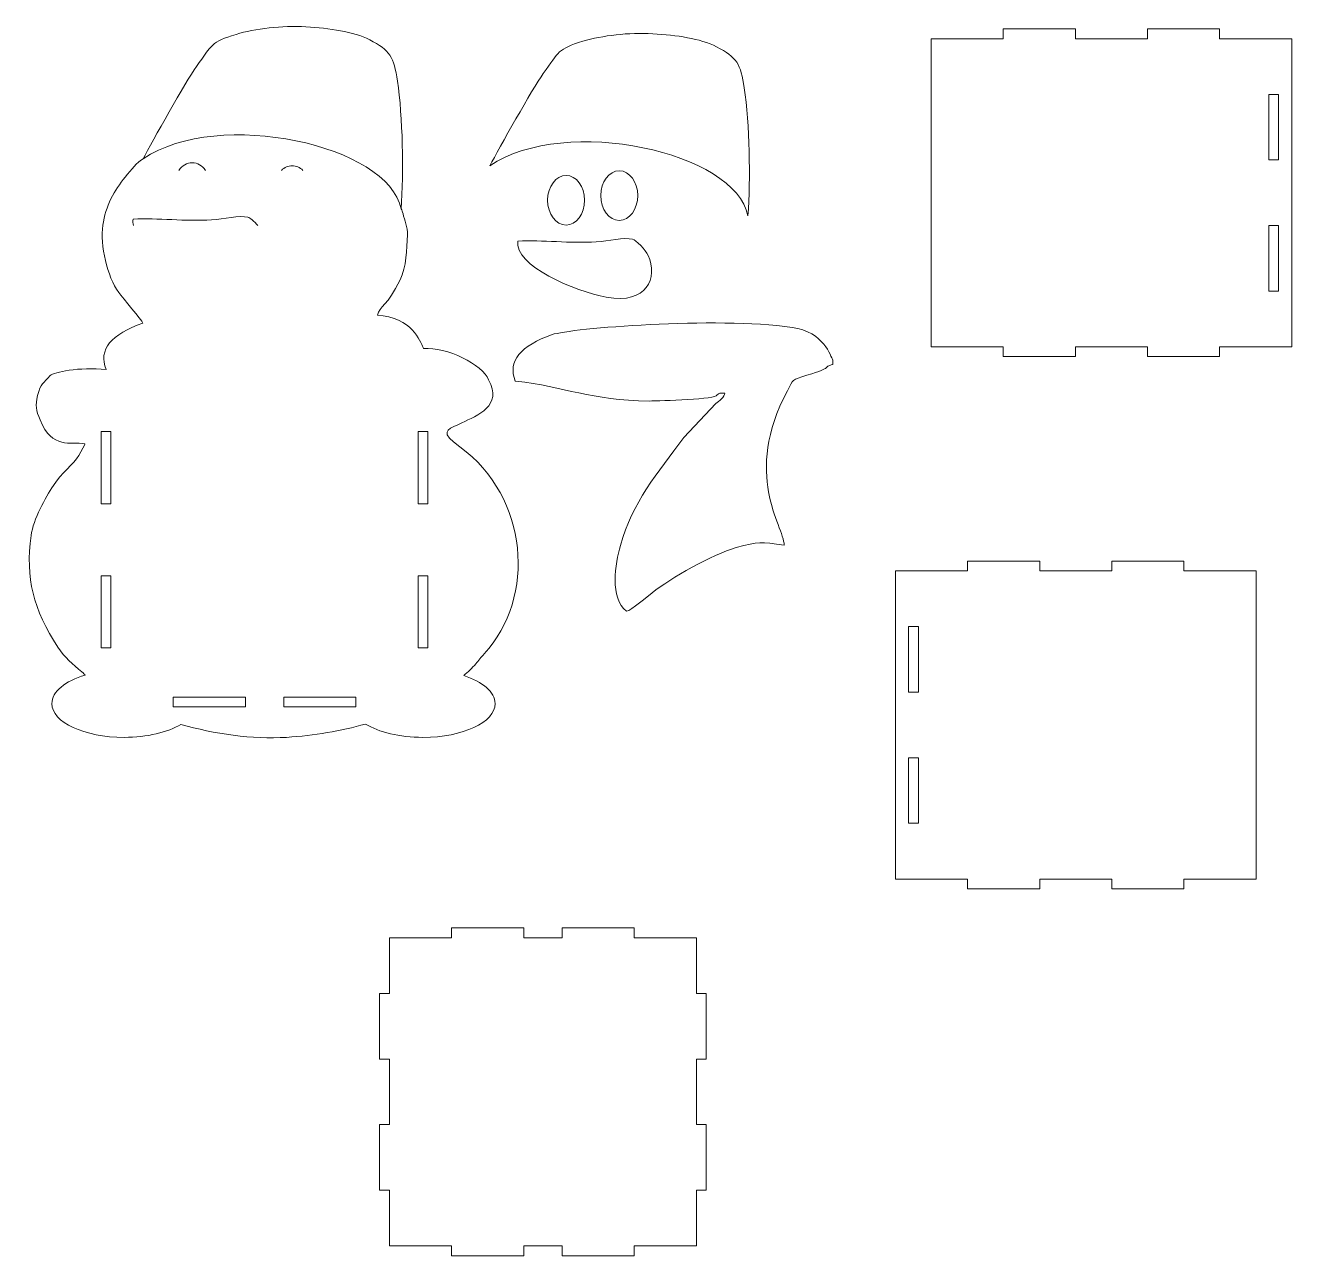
# Model space of a CAD drawing. Header units: centimetres. Extents: x -24.4 to 27.1, y -26.8 to 23.2.
import ezdxf

# ---------------------------------------------------------------- set-up
doc = ezdxf.new("R2010")
doc.units = ezdxf.units.CM
doc.header["$MEASUREMENT"] = 0
doc.layers.add('layer 1', color=7, linetype='Continuous')

msp = doc.modelspace()

# ---------------------------------------------------------------- linework, layer by layer
at = {"layer": 'layer 1', "lineweight": 9}
for points, knots in [([(-9.08726, 15.74113), (-8.97816, 17.24294), (-9.01884, 19.49314), (-9.2349, 20.94657), (-9.2349, 20.94657), (-9.38116, 21.93031), (-9.53861, 22.19843), (-10.36562, 22.62169), (-10.36562, 22.62169), (-11.03633, 22.96494), (-11.99486, 23.09126), (-12.9591, 23.15163), (-12.9591, 23.15163), (-13.9316, 23.21253), (-15.02741, 23.08049), (-15.8013, 22.84589), (-15.8013, 22.84589), (-16.82589, 22.5353), (-16.76666, 22.43321), (-17.41225, 21.53775), (-17.41225, 21.53775), (-17.85813, 20.9193), (-19.21169, 18.48328), (-19.58638, 17.78514)], [0, 0, 0, 0, 0.14285714, 0.14285714, 0.14285714, 0.14285714, 0.28571429, 0.28571429, 0.28571429, 0.28571429, 0.42857143, 0.42857143, 0.42857143, 0.42857143, 0.57142857, 0.57142857, 0.57142857, 0.57142857, 0.71428571, 0.71428571, 0.71428571, 0.71428571, 1, 1, 1, 1]), ([(27.14394, 10.13402), (27.14394, 10.13402), (27.14394, 22.66735), (27.14394, 22.66735), (27.14394, 22.66735), (27.14394, 22.66735), (24.2106, 22.66735), (24.2106, 22.66735), (24.2106, 22.66735), (24.2106, 22.66735), (24.2106, 23.06735), (24.2106, 23.06735), (24.2106, 23.06735), (24.2106, 23.06735), (21.27727, 23.06735), (21.27727, 23.06735), (21.27727, 23.06735), (21.27727, 23.06735), (21.27727, 22.66735), (21.27727, 22.66735), (21.27727, 22.66735), (21.27727, 22.66735), (18.34394, 22.66735), (18.34394, 22.66735), (18.34394, 22.66735), (18.34394, 22.66735), (18.34394, 23.06735), (18.34394, 23.06735), (18.34394, 23.06735), (18.34394, 23.06735), (15.41061, 23.06735), (15.41061, 23.06735), (15.41061, 23.06735), (15.41061, 23.06735), (15.41061, 22.66735), (15.41061, 22.66735), (15.41061, 22.66735), (15.41061, 22.66735), (12.47727, 22.66735), (12.47727, 22.66735), (12.47727, 22.66735), (12.47727, 22.66735), (12.47727, 10.13402), (12.47727, 10.13402), (12.47727, 10.13402), (12.47727, 10.13402), (15.41061, 10.13402), (15.41061, 10.13402), (15.41061, 10.13402), (15.41061, 10.13402), (15.41061, 9.73402), (15.41061, 9.73402), (15.41061, 9.73402), (15.41061, 9.73402), (18.34394, 9.73402), (18.34394, 9.73402), (18.34394, 9.73402), (18.34394, 9.73402), (18.34394, 10.13402), (18.34394, 10.13402), (18.34394, 10.13402), (18.34394, 10.13402), (21.27727, 10.13402), (21.27727, 10.13402), (21.27727, 10.13402), (21.27727, 10.13402), (21.27727, 9.73402), (21.27727, 9.73402), (21.27727, 9.73402), (21.27727, 9.73402), (24.2106, 9.73402), (24.2106, 9.73402), (24.2106, 9.73402), (24.2106, 9.73402), (24.2106, 10.13402), (24.2106, 10.13402), (24.2106, 10.13402), (24.2106, 10.13402), (27.14394, 10.13402), (27.14394, 10.13402)], [0, 0, 0, 0, 0.04761905, 0.04761905, 0.04761905, 0.04761905, 0.0952381, 0.0952381, 0.0952381, 0.0952381, 0.14285714, 0.14285714, 0.14285714, 0.14285714, 0.19047619, 0.19047619, 0.19047619, 0.19047619, 0.23809524, 0.23809524, 0.23809524, 0.23809524, 0.28571429, 0.28571429, 0.28571429, 0.28571429, 0.33333333, 0.33333333, 0.33333333, 0.33333333, 0.38095238, 0.38095238, 0.38095238, 0.38095238, 0.42857143, 0.42857143, 0.42857143, 0.42857143, 0.47619048, 0.47619048, 0.47619048, 0.47619048, 0.52380952, 0.52380952, 0.52380952, 0.52380952, 0.57142857, 0.57142857, 0.57142857, 0.57142857, 0.61904762, 0.61904762, 0.61904762, 0.61904762, 0.66666667, 0.66666667, 0.66666667, 0.66666667, 0.71428571, 0.71428571, 0.71428571, 0.71428571, 0.76190476, 0.76190476, 0.76190476, 0.76190476, 0.80952381, 0.80952381, 0.80952381, 0.80952381, 0.85714286, 0.85714286, 0.85714286, 0.85714286, 0.9047619, 0.9047619, 0.9047619, 0.9047619, 1, 1, 1, 1]), ([(26.6106, 17.73402), (26.6106, 17.73402), (26.6106, 20.40069), (26.6106, 20.40069), (26.6106, 20.40069), (26.6106, 20.40069), (26.2106, 20.40069), (26.2106, 20.40069), (26.2106, 20.40069), (26.2106, 20.40069), (26.2106, 17.73402), (26.2106, 17.73402), (26.2106, 17.73402), (26.2106, 17.73402), (26.6106, 17.73402), (26.6106, 17.73402)], [0, 0, 0, 0, 0.2, 0.2, 0.2, 0.2, 0.4, 0.4, 0.4, 0.4, 0.6, 0.6, 0.6, 0.6, 1, 1, 1, 1]), ([(-19.58638, 17.78514), (-19.85918, 17.60438), (-20.0306, 17.37708), (-20.31609, 17.03521), (-20.31609, 17.03521), (-20.74501, 16.52158), (-21.11591, 15.85461), (-21.2227, 15.07812), (-21.2227, 15.07812), (-21.33299, 14.27612), (-21.04637, 12.98625), (-20.57329, 12.35008), (-20.57329, 12.35008), (-20.39856, 12.1151), (-19.64298, 11.22138), (-19.58856, 11.102)], [0, 0, 0, 0, 0.2, 0.2, 0.2, 0.2, 0.4, 0.4, 0.4, 0.4, 0.6, 0.6, 0.6, 0.6, 1, 1, 1, 1]), ([(-10.04932, 11.42556), (-9.95821, 11.78098), (-9.63738, 11.80814), (-9.12845, 12.85624), (-9.12845, 12.85624), (-8.86582, 13.39709), (-8.85408, 14.0931), (-8.82501, 14.68429), (-8.82501, 14.68429), (-8.80922, 15.00513), (-8.95209, 15.28414), (-9.00957, 15.54788), (-9.00957, 15.54788), (-9.02782, 15.63169), (-9.05094, 15.68768), (-9.08726, 15.74113)], [0, 0, 0, 0, 0.2, 0.2, 0.2, 0.2, 0.4, 0.4, 0.4, 0.4, 0.6, 0.6, 0.6, 0.6, 1, 1, 1, 1]), ([(26.6106, 12.40069), (26.6106, 12.40069), (26.6106, 15.06735), (26.6106, 15.06735), (26.6106, 15.06735), (26.6106, 15.06735), (26.2106, 15.06735), (26.2106, 15.06735), (26.2106, 15.06735), (26.2106, 15.06735), (26.2106, 12.40069), (26.2106, 12.40069), (26.2106, 12.40069), (26.2106, 12.40069), (26.6106, 12.40069), (26.6106, 12.40069)], [0, 0, 0, 0, 0.2, 0.2, 0.2, 0.2, 0.4, 0.4, 0.4, 0.4, 0.6, 0.6, 0.6, 0.6, 1, 1, 1, 1]), ([(-6.54175, -3.24371), (-6.36027, -3.09353), (-6.19375, -2.93485), (-6.05233, -2.76649), (-6.05233, -2.76649), (-5.92947, -2.62023), (-5.83636, -2.49924), (-5.70632, -2.35777), (-5.70632, -2.35777), (-3.58883, -0.05435), (-3.89236, 4.02603), (-6.69369, 6.05989), (-6.69369, 6.05989), (-6.69369, 6.05989), (-6.95185, 6.26473), (-6.95185, 6.26473), (-6.95185, 6.26473), (-7.53212, 6.73148), (-7.06299, 6.81884), (-6.61745, 7.03783), (-6.61745, 7.03783), (-5.99672, 7.3429), (-4.93348, 7.73198), (-5.52972, 8.79632), (-5.52972, 8.79632), (-5.76495, 9.40057), (-7.23673, 10.14798), (-8.17429, 10.06252)], [0, 0, 0, 0, 0.125, 0.125, 0.125, 0.125, 0.25, 0.25, 0.25, 0.25, 0.375, 0.375, 0.375, 0.375, 0.5, 0.5, 0.5, 0.5, 0.625, 0.625, 0.625, 0.625, 0.75, 0.75, 0.75, 0.75, 1, 1, 1, 1]), ([(-21.07443, 9.2073), (-22.21063, 9.32966), (-23.20873, 9.09436), (-23.35827, 8.96361), (-23.35827, 8.96361), (-23.63019, 8.65169), (-23.75735, 8.64757), (-23.87362, 8.1562), (-23.87362, 8.1562), (-23.97435, 7.73034), (-23.94147, 7.56317), (-23.7769, 7.16035), (-23.7769, 7.16035), (-23.27785, 5.93888), (-22.53562, 6.29424), (-21.95635, 6.18752), (-21.95635, 6.18752), (-21.95321, 6.17743), (-21.95198, 6.16245), (-21.95231, 6.15652), (-21.95231, 6.15652), (-21.95231, 6.15652), (-22.19457, 5.70869), (-22.19457, 5.70869), (-22.19457, 5.70869), (-22.41653, 5.37299), (-22.91223, 4.99128), (-23.23462, 4.49211), (-23.23462, 4.49211), (-23.55757, 3.99203), (-24.04973, 3.13108), (-24.14098, 2.45661), (-24.14098, 2.45661), (-24.37515, 0.72629), (-24.05225, -0.56317), (-23.05199, -2.08525), (-23.05199, -2.08525), (-22.77281, -2.51008), (-22.44862, -2.78132), (-22.07837, -3.08579), (-22.07837, -3.08579), (-22.00258, -3.14811), (-21.96713, -3.18516), (-21.93589, -3.21975)], [0, 0, 0, 0, 0.08333333, 0.08333333, 0.08333333, 0.08333333, 0.16666667, 0.16666667, 0.16666667, 0.16666667, 0.25, 0.25, 0.25, 0.25, 0.33333333, 0.33333333, 0.33333333, 0.33333333, 0.41666667, 0.41666667, 0.41666667, 0.41666667, 0.5, 0.5, 0.5, 0.5, 0.58333333, 0.58333333, 0.58333333, 0.58333333, 0.66666667, 0.66666667, 0.66666667, 0.66666667, 0.75, 0.75, 0.75, 0.75, 0.83333333, 0.83333333, 0.83333333, 0.83333333, 1, 1, 1, 1]), ([(-21.29097, 6.68247), (-21.29097, 6.68247), (-20.89097, 6.68247), (-20.89097, 6.68247), (-20.89097, 6.68247), (-20.89097, 6.68247), (-20.89097, 3.74913), (-20.89097, 3.74913), (-20.89097, 3.74913), (-20.89097, 3.74913), (-21.29097, 3.74913), (-21.29097, 3.74913)], [0, 0, 0, 0, 0.25, 0.25, 0.25, 0.25, 0.5, 0.5, 0.5, 0.5, 1, 1, 1, 1]), ([(-7.99764, 3.74913), (-7.99764, 3.74913), (-8.39764, 3.74913), (-8.39764, 3.74913), (-8.39764, 3.74913), (-8.39764, 3.74913), (-8.39764, 6.68247), (-8.39764, 6.68247), (-8.39764, 6.68247), (-8.39764, 6.68247), (-7.99764, 6.68247), (-7.99764, 6.68247)], [0, 0, 0, 0, 0.25, 0.25, 0.25, 0.25, 0.5, 0.5, 0.5, 0.5, 1, 1, 1, 1]), ([(11.02705, 1.01705), (11.02705, 1.01705), (11.02705, -11.51628), (11.02705, -11.51628), (11.02705, -11.51628), (11.02705, -11.51628), (13.96038, -11.51628), (13.96038, -11.51628), (13.96038, -11.51628), (13.96038, -11.51628), (13.96038, -11.91628), (13.96038, -11.91628), (13.96038, -11.91628), (13.96038, -11.91628), (16.89372, -11.91628), (16.89372, -11.91628), (16.89372, -11.91628), (16.89372, -11.91628), (16.89372, -11.51628), (16.89372, -11.51628), (16.89372, -11.51628), (16.89372, -11.51628), (19.82705, -11.51628), (19.82705, -11.51628), (19.82705, -11.51628), (19.82705, -11.51628), (19.82705, -11.91628), (19.82705, -11.91628), (19.82705, -11.91628), (19.82705, -11.91628), (22.76038, -11.91628), (22.76038, -11.91628), (22.76038, -11.91628), (22.76038, -11.91628), (22.76038, -11.51628), (22.76038, -11.51628), (22.76038, -11.51628), (22.76038, -11.51628), (25.69371, -11.51628), (25.69371, -11.51628), (25.69371, -11.51628), (25.69371, -11.51628), (25.69371, 1.01705), (25.69371, 1.01705), (25.69371, 1.01705), (25.69371, 1.01705), (22.76038, 1.01705), (22.76038, 1.01705), (22.76038, 1.01705), (22.76038, 1.01705), (22.76038, 1.41705), (22.76038, 1.41705), (22.76038, 1.41705), (22.76038, 1.41705), (19.82705, 1.41705), (19.82705, 1.41705), (19.82705, 1.41705), (19.82705, 1.41705), (19.82705, 1.01705), (19.82705, 1.01705), (19.82705, 1.01705), (19.82705, 1.01705), (16.89372, 1.01705), (16.89372, 1.01705), (16.89372, 1.01705), (16.89372, 1.01705), (16.89372, 1.41705), (16.89372, 1.41705), (16.89372, 1.41705), (16.89372, 1.41705), (13.96038, 1.41705), (13.96038, 1.41705), (13.96038, 1.41705), (13.96038, 1.41705), (13.96038, 1.01705), (13.96038, 1.01705), (13.96038, 1.01705), (13.96038, 1.01705), (11.02705, 1.01705), (11.02705, 1.01705)], [0, 0, 0, 0, 0.04761905, 0.04761905, 0.04761905, 0.04761905, 0.0952381, 0.0952381, 0.0952381, 0.0952381, 0.14285714, 0.14285714, 0.14285714, 0.14285714, 0.19047619, 0.19047619, 0.19047619, 0.19047619, 0.23809524, 0.23809524, 0.23809524, 0.23809524, 0.28571429, 0.28571429, 0.28571429, 0.28571429, 0.33333333, 0.33333333, 0.33333333, 0.33333333, 0.38095238, 0.38095238, 0.38095238, 0.38095238, 0.42857143, 0.42857143, 0.42857143, 0.42857143, 0.47619048, 0.47619048, 0.47619048, 0.47619048, 0.52380952, 0.52380952, 0.52380952, 0.52380952, 0.57142857, 0.57142857, 0.57142857, 0.57142857, 0.61904762, 0.61904762, 0.61904762, 0.61904762, 0.66666667, 0.66666667, 0.66666667, 0.66666667, 0.71428571, 0.71428571, 0.71428571, 0.71428571, 0.76190476, 0.76190476, 0.76190476, 0.76190476, 0.80952381, 0.80952381, 0.80952381, 0.80952381, 0.85714286, 0.85714286, 0.85714286, 0.85714286, 0.9047619, 0.9047619, 0.9047619, 0.9047619, 1, 1, 1, 1]), ([(-21.29097, 0.8158), (-21.29097, 0.8158), (-20.89097, 0.8158), (-20.89097, 0.8158), (-20.89097, 0.8158), (-20.89097, 0.8158), (-20.89097, -2.11753), (-20.89097, -2.11753), (-20.89097, -2.11753), (-20.89097, -2.11753), (-21.29097, -2.11753), (-21.29097, -2.11753)], [0, 0, 0, 0, 0.25, 0.25, 0.25, 0.25, 0.5, 0.5, 0.5, 0.5, 1, 1, 1, 1]), ([(-7.99764, -2.11753), (-7.99764, -2.11753), (-8.39764, -2.11753), (-8.39764, -2.11753), (-8.39764, -2.11753), (-8.39764, -2.11753), (-8.39764, 0.8158), (-8.39764, 0.8158), (-8.39764, 0.8158), (-8.39764, 0.8158), (-7.99764, 0.8158), (-7.99764, 0.8158)], [0, 0, 0, 0, 0.25, 0.25, 0.25, 0.25, 0.5, 0.5, 0.5, 0.5, 1, 1, 1, 1]), ([(11.56038, -1.24962), (11.56038, -1.24962), (11.56038, -3.91629), (11.56038, -3.91629), (11.56038, -3.91629), (11.56038, -3.91629), (11.96038, -3.91629), (11.96038, -3.91629), (11.96038, -3.91629), (11.96038, -3.91629), (11.96038, -1.24962), (11.96038, -1.24962), (11.96038, -1.24962), (11.96038, -1.24962), (11.56038, -1.24962), (11.56038, -1.24962)], [0, 0, 0, 0, 0.2, 0.2, 0.2, 0.2, 0.4, 0.4, 0.4, 0.4, 0.6, 0.6, 0.6, 0.6, 1, 1, 1, 1]), ([(-18.35764, -4.51755), (-18.35764, -4.51755), (-15.4243, -4.51755), (-15.4243, -4.51755), (-15.4243, -4.51755), (-15.4243, -4.51755), (-15.4243, -4.11755), (-15.4243, -4.11755), (-15.4243, -4.11755), (-15.4243, -4.11755), (-18.35764, -4.11755), (-18.35764, -4.11755), (-18.35764, -4.11755), (-18.35764, -4.11755), (-18.35764, -4.51755), (-18.35764, -4.51755)], [0, 0, 0, 0, 0.2, 0.2, 0.2, 0.2, 0.4, 0.4, 0.4, 0.4, 0.6, 0.6, 0.6, 0.6, 1, 1, 1, 1]), ([(-13.8643, -4.51755), (-13.8643, -4.51755), (-10.93097, -4.51755), (-10.93097, -4.51755), (-10.93097, -4.51755), (-10.93097, -4.51755), (-10.93097, -4.11755), (-10.93097, -4.11755), (-10.93097, -4.11755), (-10.93097, -4.11755), (-13.8643, -4.11755), (-13.8643, -4.11755), (-13.8643, -4.11755), (-13.8643, -4.11755), (-13.8643, -4.51755), (-13.8643, -4.51755)], [0, 0, 0, 0, 0.2, 0.2, 0.2, 0.2, 0.4, 0.4, 0.4, 0.4, 0.6, 0.6, 0.6, 0.6, 1, 1, 1, 1]), ([(-18.04493, -5.2257), (-16.69956, -5.6159), (-15.14324, -5.8393), (-13.74745, -5.75328), (-13.74745, -5.75328), (-12.60933, -5.68313), (-11.54982, -5.49456), (-10.53362, -5.21142)], [0, 0, 0, 0, 0.33333333, 0.33333333, 0.33333333, 0.33333333, 1, 1, 1, 1]), ([(11.56038, -6.58295), (11.56038, -6.58295), (11.56038, -9.24962), (11.56038, -9.24962), (11.56038, -9.24962), (11.56038, -9.24962), (11.96038, -9.24962), (11.96038, -9.24962), (11.96038, -9.24962), (11.96038, -9.24962), (11.96038, -6.58295), (11.96038, -6.58295), (11.96038, -6.58295), (11.96038, -6.58295), (11.56038, -6.58295), (11.56038, -6.58295)], [0, 0, 0, 0, 0.2, 0.2, 0.2, 0.2, 0.4, 0.4, 0.4, 0.4, 0.6, 0.6, 0.6, 0.6, 1, 1, 1, 1]), ([(-7.03071, -26.83879), (-7.03071, -26.83879), (-4.09737, -26.83879), (-4.09737, -26.83879), (-4.09737, -26.83879), (-4.09737, -26.83879), (-4.09737, -26.43879), (-4.09737, -26.43879), (-4.09737, -26.43879), (-4.09737, -26.43879), (-2.53737, -26.43879), (-2.53737, -26.43879), (-2.53737, -26.43879), (-2.53737, -26.43879), (-2.53737, -26.83879), (-2.53737, -26.83879), (-2.53737, -26.83879), (-2.53737, -26.83879), (0.39596, -26.83879), (0.39596, -26.83879), (0.39596, -26.83879), (0.39596, -26.83879), (0.39596, -26.43879), (0.39596, -26.43879), (0.39596, -26.43879), (0.39596, -26.43879), (2.92929, -26.43879), (2.92929, -26.43879), (2.92929, -26.43879), (2.92929, -26.43879), (2.92929, -24.17213), (2.92929, -24.17213), (2.92929, -24.17213), (2.92929, -24.17213), (3.32929, -24.17213), (3.32929, -24.17213), (3.32929, -24.17213), (3.32929, -24.17213), (3.32929, -21.50546), (3.32929, -21.50546), (3.32929, -21.50546), (3.32929, -21.50546), (2.92929, -21.50546), (2.92929, -21.50546), (2.92929, -21.50546), (2.92929, -21.50546), (2.92929, -18.83879), (2.92929, -18.83879), (2.92929, -18.83879), (2.92929, -18.83879), (3.32929, -18.83879), (3.32929, -18.83879), (3.32929, -18.83879), (3.32929, -18.83879), (3.32929, -16.17213), (3.32929, -16.17213), (3.32929, -16.17213), (3.32929, -16.17213), (2.92929, -16.17213), (2.92929, -16.17213), (2.92929, -16.17213), (2.92929, -16.17213), (2.92929, -13.90548), (2.92929, -13.90548), (2.92929, -13.90548), (2.92929, -13.90548), (0.39596, -13.90548), (0.39596, -13.90548), (0.39596, -13.90548), (0.39596, -13.90548), (0.39596, -13.50548), (0.39596, -13.50548), (0.39596, -13.50548), (0.39596, -13.50548), (-2.53737, -13.50548), (-2.53737, -13.50548), (-2.53737, -13.50548), (-2.53737, -13.50548), (-2.53737, -13.90548), (-2.53737, -13.90548), (-2.53737, -13.90548), (-2.53737, -13.90548), (-4.09737, -13.90548), (-4.09737, -13.90548), (-4.09737, -13.90548), (-4.09737, -13.90548), (-4.09737, -13.50548), (-4.09737, -13.50548), (-4.09737, -13.50548), (-4.09737, -13.50548), (-7.03071, -13.50548), (-7.03071, -13.50548), (-7.03071, -13.50548), (-7.03071, -13.50548), (-7.03071, -13.90548), (-7.03071, -13.90548), (-7.03071, -13.90548), (-7.03071, -13.90548), (-9.56404, -13.90548), (-9.56404, -13.90548), (-9.56404, -13.90548), (-9.56404, -13.90548), (-9.56404, -16.17213), (-9.56404, -16.17213), (-9.56404, -16.17213), (-9.56404, -16.17213), (-9.96404, -16.17213), (-9.96404, -16.17213), (-9.96404, -16.17213), (-9.96404, -16.17213), (-9.96404, -18.83879), (-9.96404, -18.83879), (-9.96404, -18.83879), (-9.96404, -18.83879), (-9.56404, -18.83879), (-9.56404, -18.83879), (-9.56404, -18.83879), (-9.56404, -18.83879), (-9.56404, -21.50546), (-9.56404, -21.50546), (-9.56404, -21.50546), (-9.56404, -21.50546), (-9.96404, -21.50546), (-9.96404, -21.50546), (-9.96404, -21.50546), (-9.96404, -21.50546), (-9.96404, -24.17213), (-9.96404, -24.17213), (-9.96404, -24.17213), (-9.96404, -24.17213), (-9.56404, -24.17213), (-9.56404, -24.17213), (-9.56404, -24.17213), (-9.56404, -24.17213), (-9.56404, -26.43879), (-9.56404, -26.43879), (-9.56404, -26.43879), (-9.56404, -26.43879), (-7.03071, -26.43879), (-7.03071, -26.43879), (-7.03071, -26.43879), (-7.03071, -26.43879), (-7.03071, -26.83879), (-7.03071, -26.83879)], [0, 0, 0, 0, 0.02702703, 0.02702703, 0.02702703, 0.02702703, 0.05405405, 0.05405405, 0.05405405, 0.05405405, 0.08108108, 0.08108108, 0.08108108, 0.08108108, 0.10810811, 0.10810811, 0.10810811, 0.10810811, 0.13513514, 0.13513514, 0.13513514, 0.13513514, 0.16216216, 0.16216216, 0.16216216, 0.16216216, 0.18918919, 0.18918919, 0.18918919, 0.18918919, 0.21621622, 0.21621622, 0.21621622, 0.21621622, 0.24324324, 0.24324324, 0.24324324, 0.24324324, 0.27027027, 0.27027027, 0.27027027, 0.27027027, 0.2972973, 0.2972973, 0.2972973, 0.2972973, 0.32432432, 0.32432432, 0.32432432, 0.32432432, 0.35135135, 0.35135135, 0.35135135, 0.35135135, 0.37837838, 0.37837838, 0.37837838, 0.37837838, 0.40540541, 0.40540541, 0.40540541, 0.40540541, 0.43243243, 0.43243243, 0.43243243, 0.43243243, 0.45945946, 0.45945946, 0.45945946, 0.45945946, 0.48648649, 0.48648649, 0.48648649, 0.48648649, 0.51351351, 0.51351351, 0.51351351, 0.51351351, 0.54054054, 0.54054054, 0.54054054, 0.54054054, 0.56756757, 0.56756757, 0.56756757, 0.56756757, 0.59459459, 0.59459459, 0.59459459, 0.59459459, 0.62162162, 0.62162162, 0.62162162, 0.62162162, 0.64864865, 0.64864865, 0.64864865, 0.64864865, 0.67567568, 0.67567568, 0.67567568, 0.67567568, 0.7027027, 0.7027027, 0.7027027, 0.7027027, 0.72972973, 0.72972973, 0.72972973, 0.72972973, 0.75675676, 0.75675676, 0.75675676, 0.75675676, 0.78378378, 0.78378378, 0.78378378, 0.78378378, 0.81081081, 0.81081081, 0.81081081, 0.81081081, 0.83783784, 0.83783784, 0.83783784, 0.83783784, 0.86486486, 0.86486486, 0.86486486, 0.86486486, 0.89189189, 0.89189189, 0.89189189, 0.89189189, 0.91891892, 0.91891892, 0.91891892, 0.91891892, 0.94594595, 0.94594595, 0.94594595, 0.94594595, 1, 1, 1, 1])]:
    msp.add_open_spline(points, degree=3, knots=knots, dxfattribs=at)
at = {"layer": 'layer 1', "color": 252, "lineweight": 9}
for points, knots in [([(-5.47528, 17.5029), (-2.37777, 19.57264), (4.51384, 18.06768), (5.02385, 15.45889), (5.02385, 15.45889), (5.13296, 16.9607), (5.09229, 19.21092), (4.87622, 20.66434), (4.87622, 20.66434), (4.72994, 21.64809), (4.5725, 21.91619), (3.74551, 22.33946), (3.74551, 22.33946), (3.0748, 22.68271), (2.11624, 22.80903), (1.15203, 22.86941), (1.15203, 22.86941), (0.17949, 22.9303), (-0.91627, 22.79826), (-1.69016, 22.56366), (-1.69016, 22.56366), (-2.71476, 22.25307), (-2.65557, 22.15098), (-3.30112, 21.25553), (-3.30112, 21.25553), (-3.74699, 20.63707), (-5.10059, 18.20106), (-5.47528, 17.5029)], [0, 0, 0, 0, 0.125, 0.125, 0.125, 0.125, 0.25, 0.25, 0.25, 0.25, 0.375, 0.375, 0.375, 0.375, 0.5, 0.5, 0.5, 0.5, 0.625, 0.625, 0.625, 0.625, 0.75, 0.75, 0.75, 0.75, 1, 1, 1, 1]), ([(-1.14771, 14.40496), (-2.19589, 14.3373), (-3.35019, 14.48358), (-4.34011, 14.43601), (-4.34011, 14.43601), (-4.50255, 13.4459), (-1.99955, 12.38281), (-0.73871, 12.15333), (-0.73871, 12.15333), (0.94495, 11.84686), (1.35136, 12.95176), (0.96429, 13.85134), (0.96429, 13.85134), (0.8732, 14.063), (0.45599, 14.48605), (0.32817, 14.51417), (0.32817, 14.51417), (-0.01989, 14.59078), (-0.64592, 14.43734), (-1.14771, 14.40496)], [0, 0, 0, 0, 0.16666667, 0.16666667, 0.16666667, 0.16666667, 0.33333333, 0.33333333, 0.33333333, 0.33333333, 0.5, 0.5, 0.5, 0.5, 0.66666667, 0.66666667, 0.66666667, 0.66666667, 1, 1, 1, 1]), ([(6.5026, 2.06743), (6.45685, 2.86299), (4.80802, 4.94116), (6.6266, 8.34488), (6.6266, 8.34488), (6.88429, 8.82718), (6.78657, 8.78424), (7.42577, 8.97857), (7.42577, 8.97857), (8.55254, 9.32116), (8.01957, 9.29153), (8.48004, 9.4162), (8.48004, 9.4162), (8.48004, 9.4162), (8.47681, 9.59214), (8.47681, 9.59214), (8.47681, 9.59214), (8.37937, 9.75026), (8.13614, 10.73876), (6.8165, 10.92662), (6.8165, 10.92662), (3.71776, 11.36777), (-2.21841, 10.88636), (-2.93744, 10.63161), (-2.93744, 10.63161), (-4.223, 10.17682), (-4.7664, 9.55541), (-4.44032, 8.73874), (-4.44032, 8.73874), (-4.43467, 8.73814), (-4.429, 8.73754), (-4.42333, 8.73693), (-4.42333, 8.73693), (-2.4022, 8.51933), (-1.40653, 7.94456), (1.00959, 7.92813), (1.00959, 7.92813), (1.48424, 7.93698), (3.78009, 8.00346), (3.75688, 8.17398), (3.75688, 8.17398), (3.86608, 8.25258), (3.87668, 8.26162), (4.07828, 8.25204), (4.07828, 8.25204), (4.10296, 8.09414), (3.83619, 7.93437), (3.71589, 7.8217), (3.71589, 7.8217), (3.71589, 7.8217), (2.42117, 6.44163), (2.42117, 6.44163), (2.42117, 6.44163), (1.32072, 4.98468), (0.33077, 3.81916), (-0.16723, 2.04993), (-0.16723, 2.04993), (-0.3756, 1.3096), (-0.60772, -0.0914), (0.08471, -0.62597), (0.08471, -0.62597), (0.27381, -0.58543), (0.95651, -0.0048), (1.13044, 0.13229), (1.13044, 0.13229), (1.87252, 0.71728), (3.56637, 1.68763), (4.54978, 1.96628), (4.54978, 1.96628), (5.47098, 2.22728), (5.53438, 2.19436), (6.5026, 2.06743)], [0, 0, 0, 0, 0.05263158, 0.05263158, 0.05263158, 0.05263158, 0.10526316, 0.10526316, 0.10526316, 0.10526316, 0.15789474, 0.15789474, 0.15789474, 0.15789474, 0.21052632, 0.21052632, 0.21052632, 0.21052632, 0.26315789, 0.26315789, 0.26315789, 0.26315789, 0.31578947, 0.31578947, 0.31578947, 0.31578947, 0.36842105, 0.36842105, 0.36842105, 0.36842105, 0.42105263, 0.42105263, 0.42105263, 0.42105263, 0.47368421, 0.47368421, 0.47368421, 0.47368421, 0.52631579, 0.52631579, 0.52631579, 0.52631579, 0.57894737, 0.57894737, 0.57894737, 0.57894737, 0.63157895, 0.63157895, 0.63157895, 0.63157895, 0.68421053, 0.68421053, 0.68421053, 0.68421053, 0.73684211, 0.73684211, 0.73684211, 0.73684211, 0.78947368, 0.78947368, 0.78947368, 0.78947368, 0.84210526, 0.84210526, 0.84210526, 0.84210526, 0.89473684, 0.89473684, 0.89473684, 0.89473684, 1, 1, 1, 1])]:
    msp.add_open_spline(points, degree=3, knots=knots, dxfattribs=at)
at = {"layer": 'layer 1', "color": 114, "lineweight": 9}
msp.add_open_spline([(-9.08726, 15.74113), (-9.59728, 18.34989), (-16.48889, 19.85486), (-19.58638, 17.78514)], degree=3, dxfattribs=at)
for points, knots in [([(-18.12925, 17.31317), (-17.99226, 17.50533), (-17.79938, 17.62498), (-17.58572, 17.62498), (-17.58572, 17.62498), (-17.37205, 17.62498), (-17.17917, 17.50533), (-17.04218, 17.31317)], [0, 0, 0, 0, 0.33333333, 0.33333333, 0.33333333, 0.33333333, 1, 1, 1, 1]), ([(-13.95772, 17.31317), (-13.83432, 17.4321), (-13.68302, 17.50213), (-13.51957, 17.50213), (-13.51957, 17.50213), (-13.35612, 17.50213), (-13.20482, 17.4321), (-13.08142, 17.31317)], [0, 0, 0, 0, 0.33333333, 0.33333333, 0.33333333, 0.33333333, 1, 1, 1, 1]), ([(-19.97161, 15.06437), (-19.99701, 15.15356), (-20.00385, 15.24282), (-19.9893, 15.33149), (-19.9893, 15.33149), (-18.9994, 15.37906), (-17.84508, 15.2328), (-16.79689, 15.30044), (-16.79689, 15.30044), (-16.29512, 15.33282), (-15.66908, 15.48625), (-15.32101, 15.40965), (-15.32101, 15.40965), (-15.24446, 15.39281), (-15.06406, 15.23429), (-14.91213, 15.06437)], [0, 0, 0, 0, 0.2, 0.2, 0.2, 0.2, 0.4, 0.4, 0.4, 0.4, 0.6, 0.6, 0.6, 0.6, 1, 1, 1, 1])]:
    msp.add_open_spline(points, degree=3, knots=knots, dxfattribs=at)
at = {"layer": 'layer 1', "color": 250, "lineweight": 9}
for points, knots in [([(-2.37511, 17.10765), (-2.79075, 17.10765), (-3.12769, 16.65488), (-3.12769, 16.09636), (-3.12769, 16.09636), (-3.12769, 15.53784), (-2.79076, 15.08506), (-2.37511, 15.08506), (-2.37511, 15.08506), (-1.95947, 15.08506), (-1.62252, 15.53782), (-1.62252, 16.09634), (-1.62252, 16.09634), (-1.62252, 16.65488), (-1.95947, 17.10765), (-2.37511, 17.10765)], [0, 0, 0, 0, 0.2, 0.2, 0.2, 0.2, 0.4, 0.4, 0.4, 0.4, 0.6, 0.6, 0.6, 0.6, 1, 1, 1, 1]), ([(-0.2114, 17.2958), (-0.62704, 17.2958), (-0.96399, 16.84302), (-0.96399, 16.2845), (-0.96399, 16.2845), (-0.96399, 15.72598), (-0.62705, 15.27321), (-0.2114, 15.27321), (-0.2114, 15.27321), (0.20424, 15.27321), (0.54119, 15.72597), (0.54119, 16.28449), (0.54119, 16.28449), (0.54119, 16.84302), (0.20424, 17.2958), (-0.2114, 17.2958)], [0, 0, 0, 0, 0.2, 0.2, 0.2, 0.2, 0.4, 0.4, 0.4, 0.4, 0.6, 0.6, 0.6, 0.6, 1, 1, 1, 1]), ([(-10.04932, 11.42556), (-10.04932, 11.42556), (-9.82061, 11.39497), (-9.82061, 11.39497), (-9.82061, 11.39497), (-8.501, 11.2071), (-8.27175, 10.22062), (-8.17429, 10.06252)], [0, 0, 0, 0, 0.33333333, 0.33333333, 0.33333333, 0.33333333, 1, 1, 1, 1]), ([(-21.93589, -3.21975), (-22.75167, -3.46392), (-23.29255, -3.89176), (-23.29255, -4.37876), (-23.29255, -4.37876), (-23.29255, -5.13789), (-21.97829, -5.75328), (-20.35708, -5.75328), (-20.35708, -5.75328), (-19.41821, -5.75328), (-18.58226, -5.54688), (-18.04493, -5.2257)], [0, 0, 0, 0, 0.25, 0.25, 0.25, 0.25, 0.5, 0.5, 0.5, 0.5, 1, 1, 1, 1]), ([(-10.53362, -5.21142), (-9.99734, -5.54076), (-9.1506, -5.75328), (-8.19788, -5.75328), (-8.19788, -5.75328), (-6.57667, -5.75328), (-5.2624, -5.13789), (-5.2624, -4.37876), (-5.2624, -4.37876), (-5.2624, -3.90732), (-5.76927, -3.49129), (-6.54175, -3.24371)], [0, 0, 0, 0, 0.25, 0.25, 0.25, 0.25, 0.5, 0.5, 0.5, 0.5, 1, 1, 1, 1])]:
    msp.add_open_spline(points, degree=3, knots=knots, dxfattribs=at)
msp.add_open_spline([(-19.58856, 11.102), (-20.87409, 10.6472), (-21.41751, 10.02577), (-21.09139, 9.20912)], degree=3, dxfattribs=at)
at = {"layer": 'layer 1', "lineweight": 9}
for points in [[(-21.29097, 3.74913), (-21.29097, 3.74913), (-21.29097, 6.68247), (-21.29097, 6.68247)], [(-7.99764, 6.68247), (-7.99764, 6.68247), (-7.99764, 3.74913), (-7.99764, 3.74913)], [(-21.29097, -2.11753), (-21.29097, -2.11753), (-21.29097, 0.8158), (-21.29097, 0.8158)], [(-7.99764, 0.8158), (-7.99764, 0.8158), (-7.99764, -2.11753), (-7.99764, -2.11753)]]:
    msp.add_open_spline(points, degree=3, dxfattribs=at)

doc.saveas('drawing.dxf')
